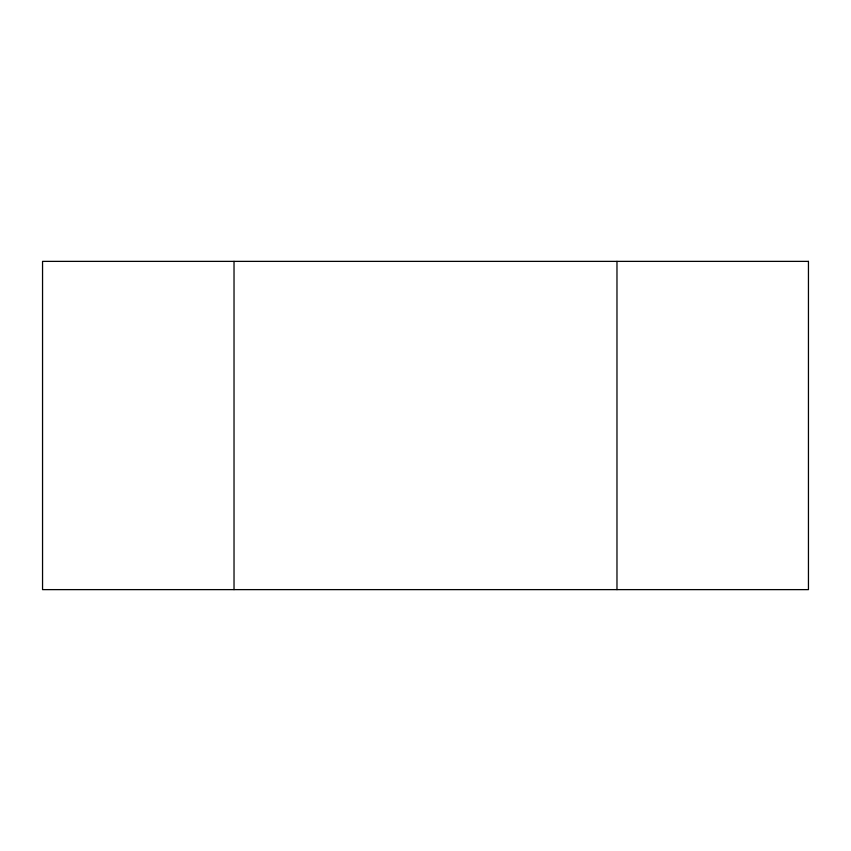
<?xml version="1.0" encoding="UTF-8"?>
<svg xmlns="http://www.w3.org/2000/svg" width="851" height="851" viewBox="0 0 851 851"><rect width="100%" height="100%" fill="white"/><g stroke="black" fill="none" stroke-linecap="round" stroke-linejoin="round"><path stroke-width="1.28" d="M616.975 261.374L616.975 589.626M234.025 261.374L234.025 589.626M808.45 261.374L42.55 261.374L42.55 589.626L808.45 589.626L808.45 261.374"/></g></svg>
